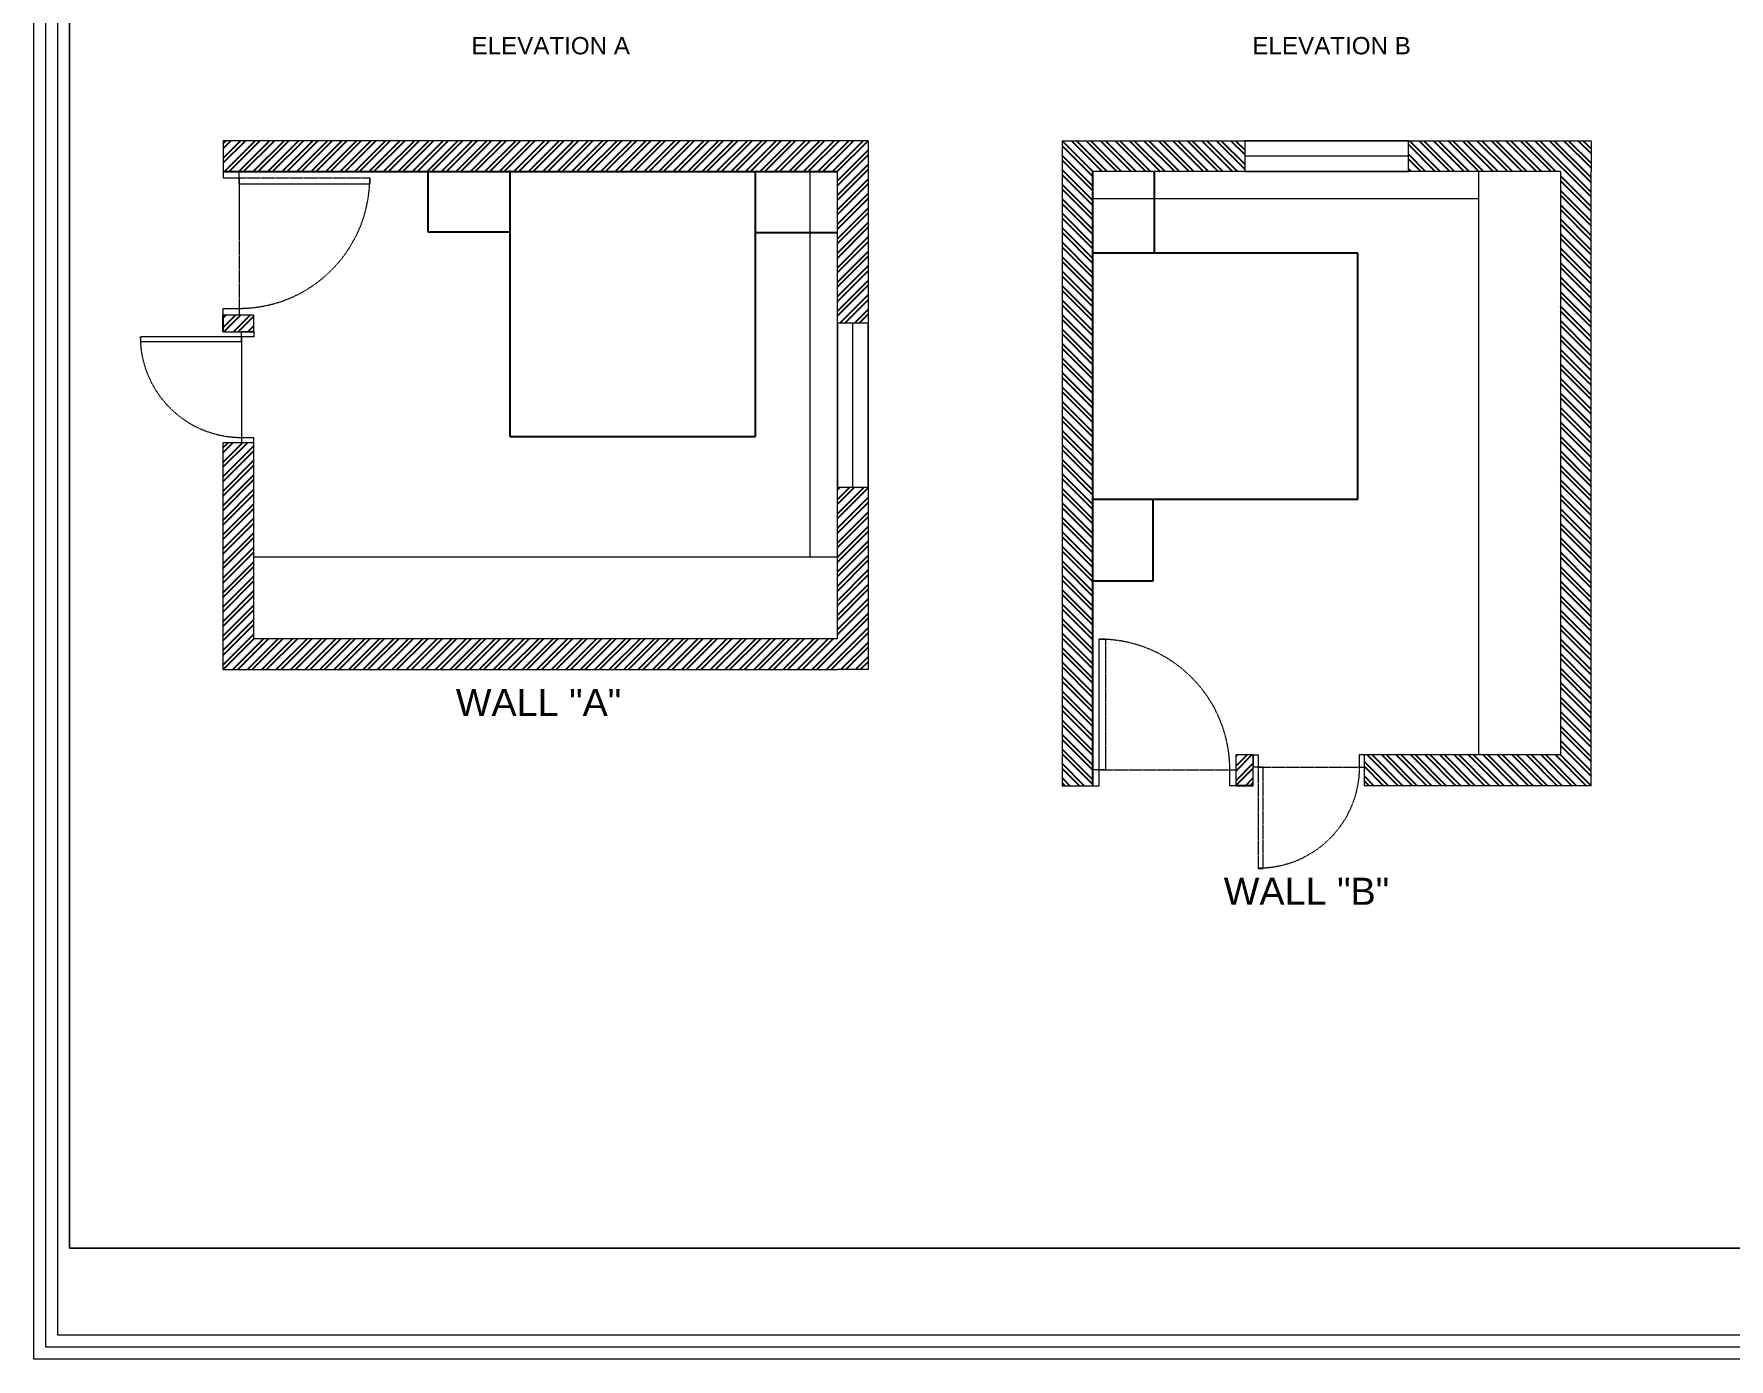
# Model space of a CAD drawing. Header units: inches. Extents: x 213 to 17763, y -4830 to 1802.
# Drawn here: x 4069.7 to 4566.4, y 595.8 to 984.1 of the extents above; entities that cross this region are included whole.
import ezdxf

# ---------------------------------------------------------------- set-up
doc = ezdxf.new("R2010")
doc.units = ezdxf.units.IN
doc.header["$MEASUREMENT"] = 0
for name, pattern in [('AUDIT_D_060311083008-3', [0]), ('DASHED2', [0.375, 0.25, -0.125]), ('HIDDEN', [0.375, 0.25, -0.125])]:
    doc.linetypes.add(name, pattern=pattern)
for name, color, linetype in [('.', 30, 'Continuous'), ('A-DOOR', 251, 'AUDIT_D_060311083008-3'), ('A-Door-Frame', 1, 'Continuous'), ('A-Door-Swing', 8, 'HIDDEN'), ('PDF2_0', 7, 'Continuous'), ('PDF3_Text', 1, 'Continuous')]:
    doc.layers.add(name, color=color, linetype=linetype)
doc.layers.add('PDF2_MK. KITCHEN ESSENTAILS', color=7, linetype='Continuous', true_color=0x767676)
doc.layers.add('ROD', color=7, linetype='Continuous', lineweight=9)
doc.styles.add('PDF Arial', font='arial.ttf')
doc.styles.get("Standard").update_dxf_attribs({"font": 'arial.ttf'})

# ---------------------------------------------------------------- blocks, each defined once
blk = doc.blocks.new('*U34')
at = {"layer": 'A-Door-Frame', "lineweight": 5}
for p, q in [((0, -100), (0, 0)), ((900, -100), (900, 0))]:
    blk.add_line(p, q, dxfattribs=at)
for points in [[(0, -100), (40, -100), (40, 0), (0, 0)], [(900, -100), (860, -100), (860, 0), (900, 0)]]:
    blk.add_lwpolyline(points, dxfattribs=at)
at = {"layer": 'A-Door-Swing', "linetype": 'DASHED2', "lineweight": 5}
blk.add_line((47, 0), (867, 0), dxfattribs=at)
blk.add_lwpolyline([(40, 0), (40, 820), (80, 820), (80, 0)], close=True, dxfattribs=at)
blk.add_arc((40, 0), 820, 360, 90, dxfattribs=at)

msp = doc.modelspace()

# ---------------------------------------------------------------- hatches: boundary and pattern name
at = {"layer": '.'}
h = msp.add_hatch(dxfattribs=at)
h.set_pattern_fill('ANSI32', color=1, scale=8)
h.set_pattern_definition([(45, (1629.623, 509.9134), (-2.1213203, 2.1213203), []), (45, (1631.0372, 509.9134), (-2.1213203, 2.1213203), [])])
h.paths.add_polyline_path([(4314.14, 952.83), (4134.14, 952.83), (4125.14, 952.83), (4125.14, 943.83), (4305.14, 943.83), (4305.14, 899.33), (4314.14, 899.33)])
h.paths.add_polyline_path([(4134.14, 864.33), (4130.53, 864.33), (4125.14, 864.33), (4125.14, 797.83), (4305.14, 797.83), (4314.14, 797.83), (4314.14, 806.83), (4314.14, 851.33), (4305.14, 851.33), (4305.14, 806.83), (4134.14, 806.83)])
h = msp.add_hatch(dxfattribs=at)
h.set_pattern_fill('ANSI32', color=1, scale=8, angle=90)
h.set_pattern_definition([(135, (4813.8734, -1731.6857), (-2.1213203, -2.1213203), []), (135, (4813.8734, -1730.2715), (-2.1213203, -2.1213203), [])])
h.paths.add_polyline_path([(4370.96, 952.83), (4370.96, 772.83), (4370.96, 763.83), (4379.96, 763.83), (4379.96, 943.83), (4424.46, 943.83), (4424.46, 952.83)])
h.paths.add_polyline_path([(4459.46, 772.83), (4459.46, 769.22), (4459.46, 763.83), (4525.96, 763.83), (4525.96, 943.83), (4525.96, 952.83), (4516.96, 952.83), (4472.46, 952.83), (4472.46, 943.83), (4516.96, 943.83), (4516.96, 772.83)])
h = msp.add_hatch(dxfattribs=at)
h.set_pattern_fill('ANSI32', color=1, scale=8)
h.set_pattern_definition([(45, (1186.1638, 504.7093), (-2.1213203, 2.1213203), []), (45, (1187.578, 504.7093), (-2.1213203, 2.1213203), [])])
h.paths.add_polyline_path([(4134.14, 901.83), (4125.14, 901.83), (4125.14, 896.83), (4134.14, 896.83)])
h = msp.add_hatch(dxfattribs=at)
h.set_pattern_fill('ANSI32', color=1, scale=8)
h.set_pattern_definition([(45, (1106.578, 504.7093), (-2.1213203, 2.1213203), []), (45, (1107.992, 504.7093), (-2.1213203, 2.1213203), [])])
h.paths.add_polyline_path([(4426.96, 772.83), (4421.96, 772.83), (4421.96, 763.83), (4426.96, 763.83)])

# ---------------------------------------------------------------- linework, layer by layer
for p, q in [((4125.14, 943.83), (4305.14, 943.83)), ((4185.13, 944.12), (4185.13, 926.12)), ((4209.13, 944.12), (4209.13, 866.14)), ((4281.14, 866.14), (4281.14, 943.83)), ((4379.96, 763.83), (4379.96, 943.83)), ((4397.96, 943.83), (4397.96, 919.83)), ((4185.13, 926.12), (4209.13, 926.12)), ((4305.14, 925.83), (4281.14, 925.83)), ((4457.65, 919.83), (4379.96, 919.83)), ((4457.65, 847.82), (4457.65, 919.83)), ((4125.14, 896.83), (4125.14, 901.83)), ((4209.13, 866.14), (4281.14, 866.14)), ((4379.66, 847.82), (4457.65, 847.82)), ((4397.66, 823.82), (4397.66, 847.82)), ((4379.66, 823.82), (4397.66, 823.82)), ((4426.96, 763.83), (4421.96, 763.83))]:
    msp.add_line(p, q)
at = {"layer": 'PDF2_0', "lineweight": 5}
msp.add_lwpolyline([(5013.48, 595.8), (4069.65, 595.8), (4069.65, 1413.74), (5223.21, 1413.74), (5223.21, 805.53, -0.414214)], format="xyb", close=True, dxfattribs=at)
for points in [[(5013.48, 599.27), (4073.12, 599.27), (4073.12, 1410.27), (5219.74, 1410.27), (5219.74, 805.53, -0.414214), (5013.48, 599.27)], [(5013.48, 602.77), (4076.62, 602.77), (4076.62, 1406.77), (5216.24, 1406.77), (5216.24, 805.53, -0.414214), (5013.48, 602.77)]]:
    msp.add_lwpolyline(points, format="xyb", dxfattribs=at)
msp.add_lwpolyline([(4080.12, 1403.28), (5020.13, 1403.28), (5020.13, 628.28), (4080.12, 628.28)], close=True, dxfattribs=at)
at = {"layer": 'PDF2_MK. KITCHEN ESSENTAILS', "lineweight": 5}
msp.add_lwpolyline([(4080.12, 628.28), (5020.13, 628.28), (5020.13, 1403.28), (4080.12, 1403.28)], close=True, dxfattribs=at)
at = {"layer": 'ROD'}
for p, q in [((4125.14, 952.83), (4125.14, 943.83)), ((4134.14, 952.83), (4125.14, 952.83)), ((4314.14, 952.83), (4134.14, 952.83)), ((4314.14, 952.83), (4314.14, 806.83)), ((4370.96, 952.83), (4370.96, 772.83)), ((4370.96, 952.83), (4516.96, 952.83)), ((4516.96, 952.83), (4525.96, 952.83)), ((4525.96, 952.83), (4525.96, 943.83)), ((4297.14, 830.83), (4297.14, 943.83)), ((4305.14, 806.83), (4305.14, 943.83)), ((4516.96, 943.83), (4379.96, 943.83)), ((4492.96, 943.83), (4492.96, 772.83)), ((4516.96, 943.83), (4516.96, 772.83)), ((4525.96, 763.83), (4525.96, 943.83)), ((4492.96, 935.83), (4379.96, 935.83)), ((4125.14, 901.83), (4134.14, 901.83)), ((4125.14, 901.83), (4134.14, 901.83)), ((4134.14, 896.83), (4134.14, 901.83)), ((4125.14, 896.83), (4134.14, 896.83)), ((4125.14, 797.83), (4125.14, 864.33)), ((4134.14, 806.83), (4134.14, 864.33)), ((4305.14, 830.83), (4134.14, 830.83)), ((4305.14, 806.83), (4134.14, 806.83)), ((4314.14, 806.83), (4314.14, 797.83)), ((4125.14, 797.83), (4305.14, 797.83)), ((4314.14, 797.83), (4305.14, 797.83)), ((4370.96, 772.83), (4370.96, 763.83)), ((4426.96, 772.83), (4421.96, 772.83)), ((4421.96, 763.83), (4421.96, 772.83)), ((4421.96, 763.83), (4421.96, 772.83)), ((4426.96, 763.83), (4426.96, 772.83)), ((4516.96, 772.83), (4459.46, 772.83)), ((4370.96, 763.83), (4379.96, 763.83)), ((4525.96, 763.83), (4459.46, 763.83))]:
    msp.add_line(p, q, dxfattribs=at)
at = {"layer": 'ROD', "color": 5}
for p, q in [((4472.46, 948.33), (4424.46, 948.33)), ((4309.64, 851.33), (4309.64, 899.33))]:
    msp.add_line(p, q, dxfattribs=at)
for points in [[(4424.46, 952.83), (4424.46, 943.83), (4472.46, 943.83), (4472.46, 952.83)], [(4314.14, 899.33), (4305.14, 899.33), (4305.14, 851.33), (4314.14, 851.33)]]:
    msp.add_lwpolyline(points, close=True, dxfattribs=at)
at = {"layer": 'ROD'}
for points in [[(4125.14, 896.83), (4134.14, 896.83)], [(4134.14, 864.33), (4125.14, 864.33)], [(4426.96, 763.83), (4426.96, 772.83)], [(4459.46, 772.83), (4459.46, 763.83)]]:
    msp.add_lwpolyline(points, dxfattribs=at)

# ---------------------------------------------------------------- block references
at = {"layer": 'A-DOOR', "lineweight": 5}
for p, xscale, yscale, zscale, rotation in [((4129.8, 943.83), 0.04666663502872134, 0.04666663502872134, 0.04666663502872134, 270), ((4130.53, 896.83), -0.03611111111109516, 0.03611111111109516, 0.03611111111109516, 90), ((4426.96, 769.22), -0.03611111111109516, 0.03611111111109516, 0.03611111111109516, 180)]:
    msp.add_blockref('*U34', p, dxfattribs=dict(at, xscale=xscale, yscale=yscale, zscale=zscale, rotation=rotation))
at = {"layer": 'A-DOOR', "lineweight": 5, "xscale": 0.04666663502872134, "yscale": 0.04666663502872134, "zscale": 0.04666663502872134}
msp.add_blockref('*U34', (4379.96, 768.49), dxfattribs=at)

# ---------------------------------------------------------------- texts
at = {"color": 1, "lineweight": 5, "transparency": 33554687, "char_height": 7.924, "attachment_point": 1}
for s, insert in [('WALL "A" ', (4193.29, 792.19)), ('WALL "B" ', (4418.32, 736.85))]:
    msp.add_mtext_dynamic_manual_height_columns(s, width=114.7518, gutter_width=49.21, heights=[0], dxfattribs=dict(at, insert=insert))
at = {"layer": 'PDF3_Text', "lineweight": 5, "char_height": 5.0688, "attachment_point": 7, "style": 'PDF Arial'}
for s, insert in [('ELEVATION A', (4197.88, 978.07)), ('ELEVATION B', (4426.7, 978.07))]:
    msp.add_mtext(s, dxfattribs=dict(at, insert=insert))

doc.saveas('drawing.dxf')
